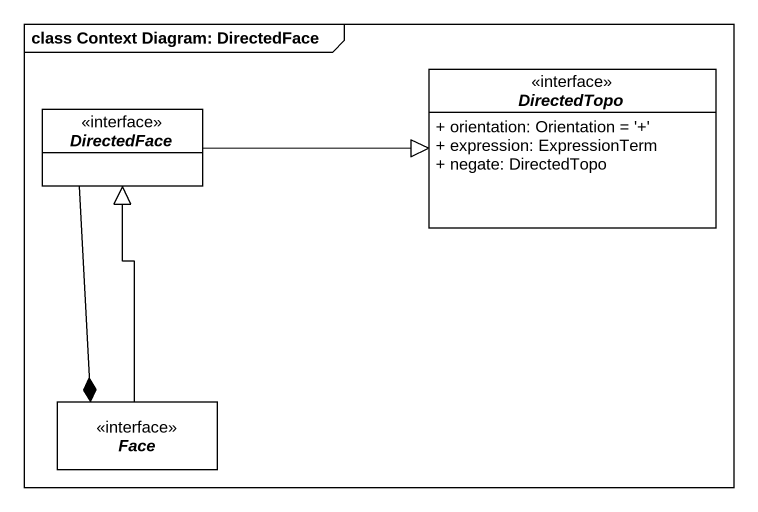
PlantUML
@startuml
mainframe class Context Diagram: DirectedFace
hide circle
hide empty members
skinparam classAttributeIconSize 0
interface DirectedTopo {
  + orientation: Orientation = '+'
  + expression: ExpressionTerm
  + negate: DirectedTopo
}
interface DirectedFace
interface Face
DirectedFace -right-|> DirectedTopo
DirectedFace --* Face
Face -up-|> DirectedFace
@enduml
